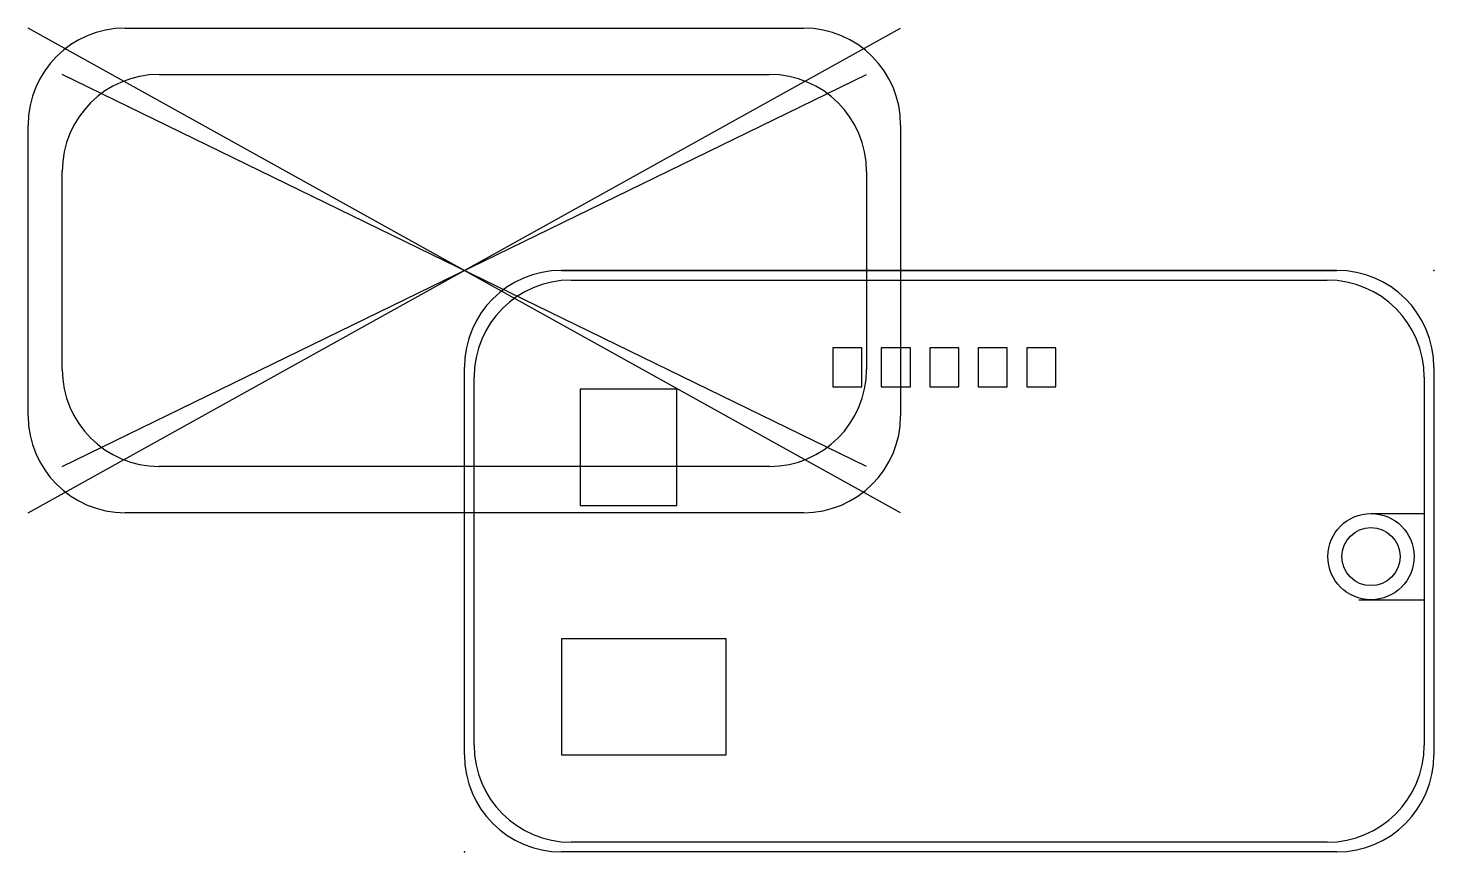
# Model space of a CAD drawing. Header units: millimetres. Extents: x -45 to 100, y -60 to 25.
import ezdxf

# ---------------------------------------------------------------- set-up
doc = ezdxf.new("R2010")
doc.units = ezdxf.units.MM
doc.header["$MEASUREMENT"] = 0
for name, color, linetype in [('nuclear breifcase v3_Sketch1', 7, 'Continuous'), ('nuclear breifcase v3_Sketch2', 7, 'Continuous'), ('nuclear breifcase v3_Sketch3', 7, 'Continuous'), ('nuclear breifcase v3_Sketch4', 7, 'Continuous'), ('nuclear breifcase v3_Sketch5', 7, 'Continuous'), ('nuclear breifcase v3_Sketch6', 7, 'Continuous'), ('nuclear breifcase v3_Sketch7', 7, 'Continuous'), ('nuclear breifcase v3_Sketch8', 7, 'Continuous')]:
    doc.layers.add(name, color=color, linetype=linetype)

msp = doc.modelspace()

# ---------------------------------------------------------------- linework, layer by layer
at = {"layer": 'nuclear breifcase v3_Sketch1'}
for p, q in [((45, -25), (-45, 25)), ((-45, -25), (45, 25)), ((-35, 25), (35, 25)), ((-45, -15), (-45, 15)), ((45, 15), (45, -15)), ((35, -25), (-35, -25))]:
    msp.add_line(p, q, dxfattribs=at)
for centre, start, end in [((-35, 15), 90, 180), ((35, 15), 0, 90), ((-35, -15), 180, 270), ((35, -15), 270, 0)]:
    msp.add_arc(centre, 10, start, end, dxfattribs=at)
msp.add_point((0, 0), dxfattribs=at)
msp.add_point((0, 0), dxfattribs=at)
at = {"layer": 'nuclear breifcase v3_Sketch2'}
for p, q in [((41.48, -20.22), (-41.48, 20.22)), ((-41.48, -20.22), (41.48, 20.22)), ((-31.48, 20.22), (31.48, 20.22)), ((-41.48, -10.22), (-41.48, 10.22)), ((41.48, 10.22), (41.48, -10.22)), ((31.48, -20.22), (-31.48, -20.22))]:
    msp.add_line(p, q, dxfattribs=at)
for centre, start, end in [((-31.48, 10.22), 90, 180), ((31.48, 10.22), 0, 90), ((-31.48, -10.22), 180, 270), ((31.48, -10.22), 270, 0)]:
    msp.add_arc(centre, 10, start, end, dxfattribs=at)
msp.add_point((0, 0), dxfattribs=at)
msp.add_point((0, 0), dxfattribs=at)
at = {"layer": 'nuclear breifcase v3_Sketch3'}
for p, q in [((10, 0), (90, 0)), ((11, -1), (89, -1)), ((0, -50), (0, -10)), ((100, -10), (100, -50)), ((1, -49), (1, -11)), ((99, -11), (99, -49)), ((89, -59), (11, -59)), ((90, -60), (10, -60))]:
    msp.add_line(p, q, dxfattribs=at)
for centre, start, end in [((10, -10), 90, 180), ((90, -10), 360, 90), ((11, -11), 90, 180), ((89, -11), 0, 90), ((11, -49), 180, 270), ((89, -49), 270, 0), ((10, -50), 180, 270), ((90, -50), 270, 0)]:
    msp.add_arc(centre, 10, start, end, dxfattribs=at)
for p in [(0, 0), (0, 0), (100, 0), (0, -60)]:
    msp.add_point(p, dxfattribs=at)
at = {"layer": 'nuclear breifcase v3_Sketch4'}
for p, q in [((10, -38), (10, -50)), ((27, -38), (10, -38)), ((27, -50), (27, -38)), ((10, -50), (27, -50))]:
    msp.add_line(p, q, dxfattribs=at)
msp.add_point((0, 0), dxfattribs=at)
at = {"layer": 'nuclear breifcase v3_Sketch5'}
for p, q in [((21.93, -12.26), (11.93, -12.26)), ((11.93, -12.26), (11.93, -24.26)), ((21.93, -24.26), (21.93, -12.26)), ((11.93, -24.26), (21.93, -24.26))]:
    msp.add_line(p, q, dxfattribs=at)
msp.add_point((0, 0), dxfattribs=at)
at = {"layer": 'nuclear breifcase v3_Sketch6'}
for p, q in [((10, 0, 17), (90, 0, 17)), ((10, 0), (10, 0, 17)), ((90, 0), (10, 0)), ((63.43, 0, 9.16), (35, 0, 9.16)), ((35, 0, 9.16), (35, 0, 5)), ((35, 0, 5), (63.43, 0, 5)), ((63.43, 0, 5), (63.43, 0, 9.16)), ((90, 0, 17), (90, 0))]:
    msp.add_line(p, q, dxfattribs=at)
msp.add_point((0, 0), dxfattribs=at)
at = {"layer": 'nuclear breifcase v3_Sketch7'}
for p, q in [((41, -8), (38, -8)), ((38, -8), (38, -12)), ((41, -12), (41, -8)), ((46, -8), (43, -8)), ((43, -8), (43, -12)), ((46, -12), (46, -8)), ((51, -8), (48, -8)), ((48, -8), (48, -12)), ((51, -12), (51, -8)), ((53, -8), (53, -12)), ((56, -8), (53, -8)), ((56, -12), (56, -8)), ((58, -8), (58, -12)), ((61, -8), (58, -8)), ((61, -12), (61, -8)), ((38, -12), (41, -12)), ((43, -12), (46, -12)), ((48, -12), (51, -12)), ((53, -12), (56, -12)), ((58, -12), (61, -12))]:
    msp.add_line(p, q, dxfattribs=at)
msp.add_point((0, 0), dxfattribs=at)
at = {"layer": 'nuclear breifcase v3_Sketch8'}
for p, q in [((99, -11), (99, -49)), ((93.5, -25.09), (99, -25.09)), ((92.26, -33.98), (99, -33.98))]:
    msp.add_line(p, q, dxfattribs=at)
for radius in [4.45, 3]:
    msp.add_circle((93.51, -29.53), radius, dxfattribs=at)
msp.add_point((0, 0), dxfattribs=at)

doc.saveas('drawing.dxf')
